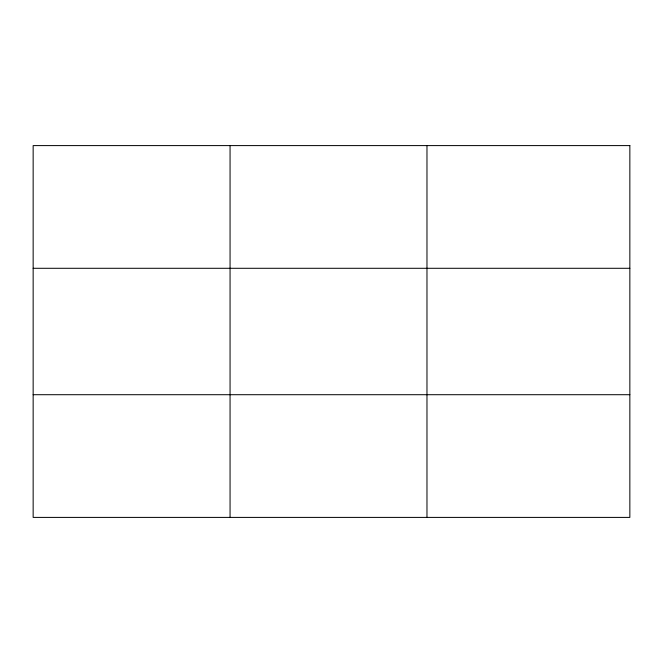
<?xml version="1.0" encoding="UTF-8"?>
<svg xmlns="http://www.w3.org/2000/svg" width="663" height="663" viewBox="0 0 663 663"><rect width="100%" height="100%" fill="white"/><g stroke="black" fill="none" stroke-linecap="round" stroke-linejoin="round"><path stroke-width="0.99" d="M230.061 145.595L230.061 517.405M426.972 145.595L426.972 517.405M33.15 268.291L629.85 268.291M33.15 394.709L629.85 394.709M629.85 145.595L629.85 517.405L33.15 517.405L33.15 145.595L629.85 145.595"/></g></svg>
